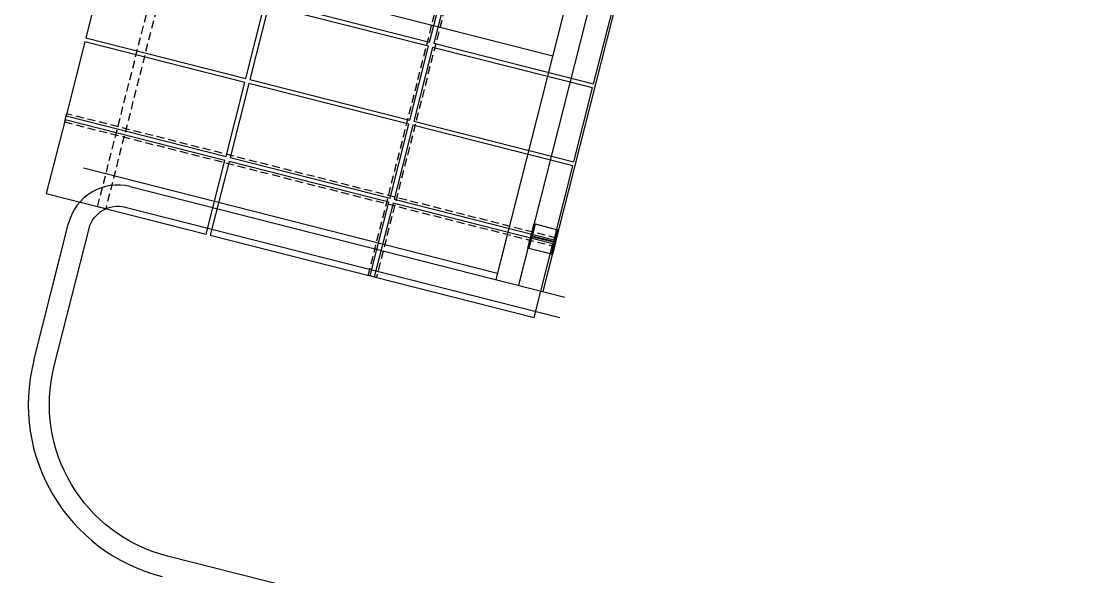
# Model space of a CAD drawing. Header units: inches. Extents: x 6322 to 85903, y -36042 to 7673.
# Drawn here: x 77397 to 77903, y -953 to -690 of the extents above; entities that cross this region are included whole.
import ezdxf

# ---------------------------------------------------------------- set-up
doc = ezdxf.new("R2010")
doc.units = ezdxf.units.IN
doc.header["$LTSCALE"] = 10
doc.linetypes.add('Amconstr', pattern=[9999, 9999, 0])
doc.linetypes.add('HIDDEN2', pattern=[0.1875, 0.125, -0.0625])
for name, color, linetype in [('ADSK_ASSOC_ENTITY_BACKUPS', 7, 'Continuous'), ('afaq', 6, 'Continuous'), ('PARK LINE', 2, 'Continuous'), ('SHADE COL', 7, 'Continuous'), ('SHADE I SEC BEAM', 11, 'HIDDEN2'), ('SOLAR PANEL', 10, 'Continuous'), ('WALL', 4, 'Continuous')]:
    doc.layers.add(name, color=color, linetype=linetype)

# ---------------------------------------------------------------- blocks, each defined once
blk = doc.blocks.new('A$C66fa2cac')
at = {"layer": 'SHADE COL', "color": 1, "linetype": 'Amconstr', "lineweight": 25}
for p, q in [((-5.5, 6), (5.5, 6)), ((-0.25, 0.25), (0.25, -0.25)), ((0.25, 0.25), (-0.25, -0.25)), ((5.5, -6), (-5.5, -6))]:
    blk.add_line(p, q, dxfattribs=at)
at = {"layer": 'SHADE COL', "linetype": 'Amconstr', "lineweight": 25}
blk.add_lwpolyline([(-6, -6), (-6, 6), (-5.5, 6), (-5.5, 0.75, 0.414214), (-5, 0.25), (5, 0.25, 0.414214), (5.5, 0.75), (5.5, 6), (6, 6), (6, -6), (5.5, -6), (5.5, -0.75, 0.414214), (5, -0.25), (-5, -0.25, 0.414214), (-5.5, -0.75), (-5.5, -6), (-6, -6)], format="xyb", dxfattribs=at)
blk = doc.blocks.new('*U82')
at = {"layer": 'SHADE COL', "linetype": 'Amconstr', "lineweight": 25, "xscale": -1, "rotation": 345.7461911167138}
blk.add_blockref('A$C66fa2cac', (-5.82, 1.48), dxfattribs=at)
blk = doc.blocks.new('*U81')
at = {"layer": 'SHADE COL', "color": 0, "linetype": 'ByBlock', "lineweight": -2}
blk.add_blockref('*U82', (0, 0), dxfattribs=at)
blk = doc.blocks.new('*U177')
at = {"layer": 'SOLAR PANEL'}
blk.add_lwpolyline([(-39, 18), (-39, -18), (39, -18), (39, 18)], close=True, dxfattribs=at)
blk = doc.blocks.new('*U178')
at = {"layer": 'SOLAR PANEL', "color": 0, "linetype": 'ByBlock', "lineweight": -2}
for p in [(80, 114), (160, 114), (0, 76), (80, 76), (160, 76), (0, 38), (80, 38), (160, 38), (0, 0), (80, 0), (160, 0)]:
    blk.add_blockref('*U177', p, dxfattribs=at)
blk = doc.blocks.new('*U75')
at = {"layer": 'SOLAR PANEL', "xscale": -1, "rotation": 165.7461911174656}
blk.add_blockref('*U178', (-184.49, 86.07), dxfattribs=at)
blk = doc.blocks.new('*U80')
at = {"layer": 'ADSK_ASSOC_ENTITY_BACKUPS', "linetype": 'Amconstr', "lineweight": 25}
blk.add_blockref('*U75', (0, 0), dxfattribs=at)
at = {"layer": 'SOLAR PANEL', "color": 0, "linetype": 'ByBlock', "lineweight": -2}
blk.add_blockref('*U75', (0, 0), dxfattribs=at)
blk = doc.blocks.new('*U107')
at = {"layer": 'SHADE I SEC BEAM', "ltscale": 3}
blk.add_lwpolyline([(-0.49, -1.94), (-232.13, 56.91), (-231.15, 60.78), (0.49, 1.94)], close=True, dxfattribs=at)
blk = doc.blocks.new('*U108')
at = {"layer": 'SHADE I SEC BEAM', "color": 0, "linetype": 'ByBlock', "lineweight": -2}
blk.add_blockref('*U107', (0, 0), dxfattribs=at)
blk = doc.blocks.new('*U160')
at = {"layer": 'PARK LINE', "linetype": 'Amconstr', "lineweight": 25}
blk.add_line((-22.29, 5.66), (-218.07, 55.4), dxfattribs=at)
blk = doc.blocks.new('*U161')
at = {"layer": 'PARK LINE', "color": 0, "linetype": 'ByBlock', "lineweight": -2}
for p in [(0, 0), (-26.1, -102.74)]:
    blk.add_blockref('*U160', p, dxfattribs=at)
blk = doc.blocks.new('*U141')
at = {"layer": 'SHADE I SEC BEAM', "ltscale": 3}
blk.add_lwpolyline([(-119.45, -478.32), (-123.32, -477.33), (119.45, 478.32), (123.32, 477.33)], close=True, dxfattribs=at)
blk = doc.blocks.new('*U142')
at = {"layer": 'WALL', "color": 0, "linetype": 'ByBlock', "lineweight": -2}
for p in [(0, 0), (127.94, -32.5)]:
    blk.add_blockref('*U141', p, dxfattribs=at)

msp = doc.modelspace()

# ---------------------------------------------------------------- linework, layer by layer
at = {"linetype": 'Amconstr', "lineweight": 25}
msp.add_circle((60708.4733, -17819.81171), 18222, dxfattribs=at)
at = {"layer": 'afaq', "lineweight": -3}
for p, q in [((77857.91018, 118.22176), (77621.54116, -812.2242)), ((77868.57154, 115.51337), (77632.20252, -814.9326)), ((77448.6979, -768.31537), (77654.17139, -820.51353)), ((77403.03967, -850.57031), (77419.52753, -785.6673))]:
    msp.add_line(p, q, dxfattribs=at)
msp.add_lwpolyline([(77643.8331, -817.88721), (78397.00439, 2146.90572)], dxfattribs=at)
msp.add_lwpolyline([(77613.55419, -980.39957), (77466.23358, -942.97448, -0.414213562), (77412.73181, -853.03249), (77429.21967, -788.12948, -0.414213562), (77446.23573, -778.00752), (77651.70921, -830.20568)], format="xyb", dxfattribs=at)
for centre, radius, start, end in [((77442.78868, -791.57652), 24, 75.7461911, 165.7461911), ((77484.45369, -871.2526), 84, 165.7461911, 255.7461911)]:
    msp.add_arc(centre, radius, start, end, dxfattribs=at)

# ---------------------------------------------------------------- block references
at = {"layer": 'PARK LINE', "linetype": 'Amconstr', "lineweight": 25, "xscale": -1, "rotation": 151.4923822348115}
msp.add_blockref('*U161', (77644.57175, -814.97957), dxfattribs=at)
at = {"layer": 'SHADE COL', "linetype": 'Amconstr', "lineweight": 25, "xscale": -1, "rotation": 151.4923822349141}
msp.add_blockref('*U81', (77649.74232, -794.62606), dxfattribs=at)
at = {"layer": 'SHADE I SEC BEAM', "linetype": 'Amconstr', "lineweight": 25, "xscale": -1, "rotation": 151.4923822347902}
msp.add_blockref('*U108', (77649.74232, -794.62606), dxfattribs=at)
at = {"layer": 'SOLAR PANEL', "linetype": 'Amconstr', "lineweight": 25, "xscale": -1, "rotation": 151.4923822348075}
msp.add_blockref('*U80', (77654.42046, -776.21098), dxfattribs=at)
at = {"layer": 'WALL'}
msp.add_blockref('*U142', (77556.54412, -300.46607), dxfattribs=at)

doc.saveas('drawing.dxf')
